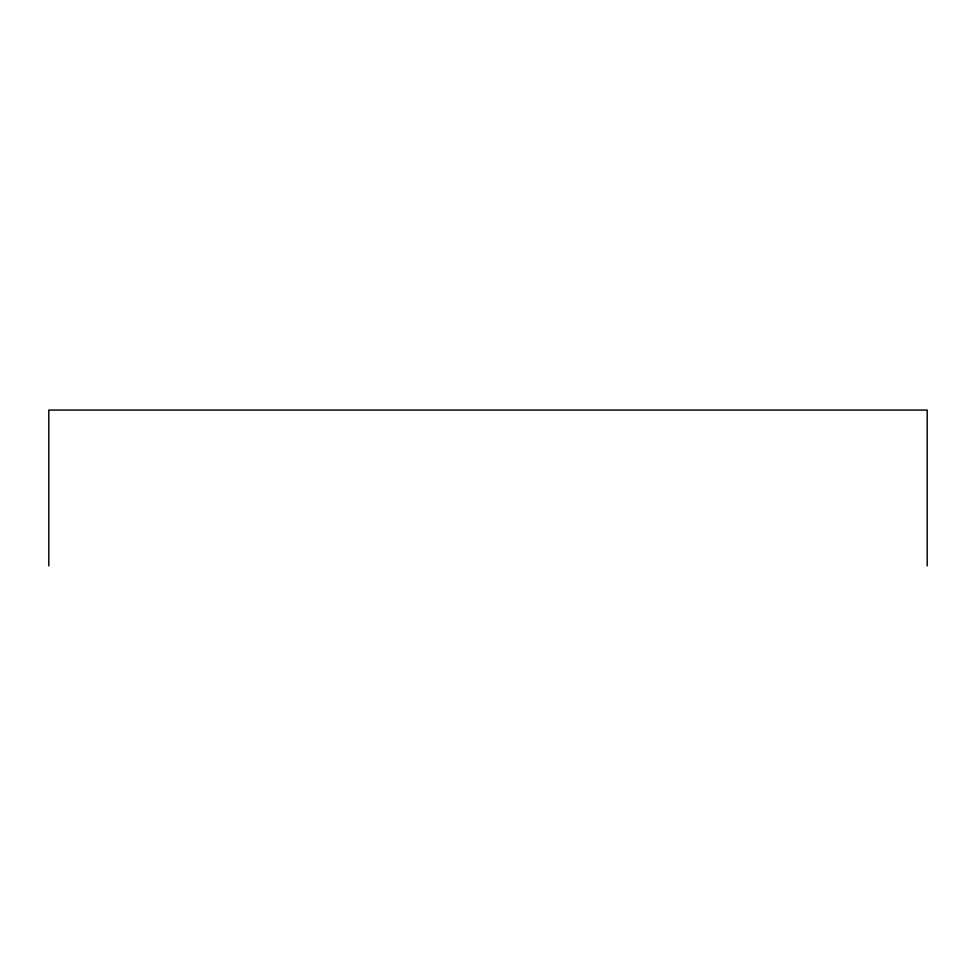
<?xml version="1.0" encoding="UTF-8"?>
<svg xmlns="http://www.w3.org/2000/svg" width="976" height="976" viewBox="0 0 976 976"><rect width="100%" height="100%" fill="white"/><g stroke="black" fill="none" stroke-linecap="round" stroke-linejoin="round"><path stroke-width="1.46" d="M927.2 565.934L927.2 410.066L48.8 410.066L48.8 565.934"/></g></svg>
